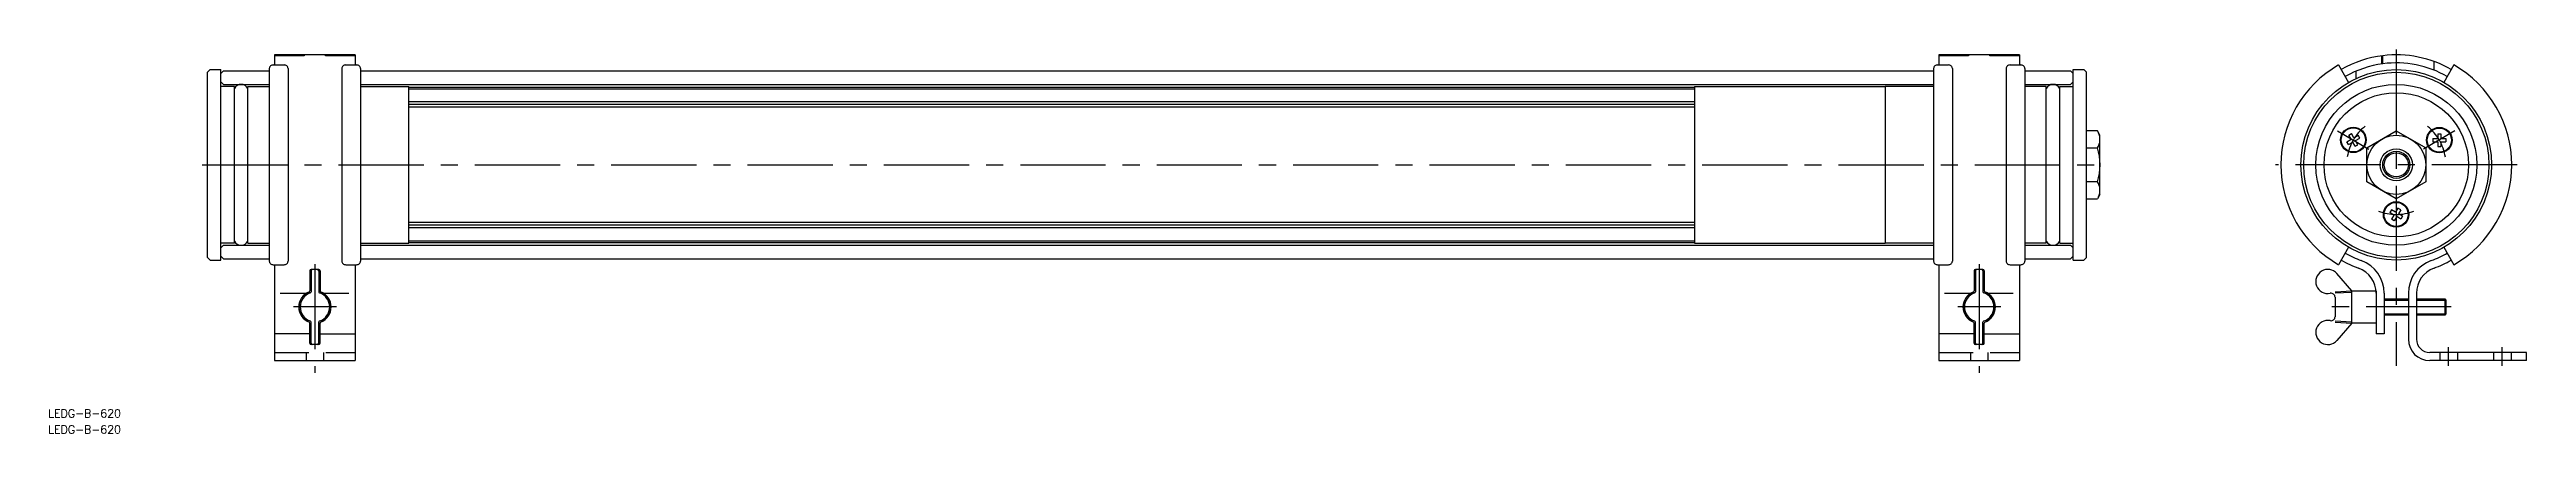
# Model space of a CAD drawing. Extents: x 1 to 923, y 0 to 143.
import ezdxf

# ---------------------------------------------------------------- set-up
doc = ezdxf.new("R2010")
doc.units = 0
doc.linetypes.add('CENTER', pattern=[50.8, 31.75, -6.35, 6.35, -6.35])
doc.linetypes.add('DASHED', pattern=[19.05, 12.7, -6.35])
doc.layers.get('0').update_dxf_attribs({"linetype": 'CONTINUOUS'})
doc.layers.add('CENTER', color=1, linetype='CENTER')
doc.styles.get("Standard").update_dxf_attribs({"font": 'txt.shx', "height": 3, "bigfont": 'bigfont.shx'})

# ---------------------------------------------------------------- blocks, each defined once
blk = doc.blocks.new('*U8')
at = {"color": 7, "linetype": 'CONTINUOUS'}
blk.add_text('LEDG-B-620', height=3, dxfattribs=at).set_placement((0, 6))
blk = doc.blocks.new('*U9')
at = {"color": 7, "linetype": 'CONTINUOUS'}
blk.add_text('LEDG-B-620', height=3, dxfattribs=at).set_placement((0, 0))

msp = doc.modelspace()

# ---------------------------------------------------------------- linework, layer by layer
at = {"color": 7, "linetype": 'CONTINUOUS'}
for p, q in [((84.38, 141.17), (84.38, 137.41)), ((114.38, 141.17), (84.38, 141.17)), ((95.38, 140.8), (84.38, 140.8)), ((95.38, 141.17), (95.38, 140.8)), ((103.38, 140.8), (103.38, 141.17)), ((114.38, 140.8), (103.38, 140.8)), ((114.38, 141.17), (114.38, 137.41)), ((704.38, 141.17), (704.38, 137.41)), ((734.38, 141.17), (704.38, 141.17)), ((715.38, 140.8), (704.38, 140.8)), ((715.38, 141.17), (715.38, 140.8)), ((723.38, 140.8), (723.38, 141.17)), ((734.38, 140.8), (723.38, 140.8)), ((734.38, 141.17), (734.38, 137.41)), ((869.26, 140.8), (869.26, 137.77)), ((869.76, 137.84), (869.76, 140.86)), ((888.76, 138.71), (888.76, 135.5)), ((60.38, 135.67), (59.38, 134.67)), ((59.38, 65.67), (59.38, 134.67)), ((60.38, 135.67), (64.38, 135.67)), ((64.38, 64.67), (64.38, 135.67)), ((65.38, 135.17), (64.38, 134.17)), ((64.38, 131.17), (65.38, 130.17)), ((69.38, 129.42), (64.38, 129.42)), ((65.38, 135.17), (82.38, 135.17)), ((65.38, 130.17), (82.38, 130.17)), ((69.38, 70.92), (69.38, 129.42)), ((74.38, 70.92), (74.38, 129.42)), ((74.38, 129.42), (82.38, 129.42)), ((82.38, 136.11), (82.38, 64.23)), ((83.88, 137.41), (87.88, 137.41)), ((89.38, 136.11), (89.38, 64.23)), ((109.38, 136.11), (109.38, 64.23)), ((110.88, 137.41), (114.88, 137.41)), ((116.38, 136.11), (116.38, 64.23)), ((116.38, 135.17), (702.38, 135.17)), ((116.38, 130.17), (702.38, 130.17)), ((116.38, 129.42), (134.38, 129.42)), ((134.38, 70.92), (134.38, 129.42)), ((613.38, 129.42), (684.38, 129.42)), ((613.38, 129.42), (613.38, 70.92)), ((684.38, 129.42), (684.38, 70.92)), ((702.38, 129.42), (684.38, 129.42)), ((684.38, 129.42), (684.38, 70.92)), ((702.38, 136.11), (702.38, 64.23)), ((703.88, 137.41), (707.88, 137.41)), ((709.38, 136.11), (709.38, 64.23)), ((729.38, 136.11), (729.38, 64.23)), ((730.88, 137.41), (734.88, 137.41)), ((736.38, 136.11), (736.38, 64.23)), ((736.38, 135.17), (753.38, 135.17)), ((736.38, 130.17), (753.38, 130.17)), ((744.38, 129.42), (736.38, 129.42)), ((744.38, 70.92), (744.38, 129.42)), ((749.38, 70.92), (749.38, 129.42)), ((749.38, 129.42), (754.38, 129.42)), ((753.38, 135.17), (754.38, 134.17)), ((754.38, 131.17), (753.38, 130.17)), ((754.38, 64.67), (754.38, 135.67)), ((754.38, 135.67), (758.38, 135.67)), ((758.38, 135.67), (759.38, 134.67)), ((759.38, 65.67), (759.38, 134.67)), ((853.26, 137.41), (857.01, 130.91)), ((859.76, 132.35), (859.76, 135.08)), ((896.26, 137.41), (892.51, 130.91)), ((134.38, 129.14), (613.38, 129.14)), ((134.38, 128.54), (613.38, 128.54)), ((613.38, 123.67), (134.38, 123.67)), ((613.38, 122.65), (134.38, 122.65)), ((613.38, 121.65), (134.38, 121.65)), ((684.38, 121.65), (684.38, 78.69)), ((763.4, 112.87), (759.38, 112.87)), ((764.38, 111.17), (763.4, 112.87)), ((764.38, 89.17), (764.38, 111.17)), ((857.04, 111.24), (858.08, 111.84)), ((857.94, 109.68), (857.04, 111.24)), ((858.98, 110.28), (858.08, 111.84)), ((858.98, 110.28), (860.54, 111.18)), ((861.14, 110.14), (860.54, 111.18)), ((863.76, 106.52), (874.76, 112.87)), ((874.76, 112.87), (885.76, 106.52)), ((890.2, 111.78), (891.4, 111.78)), ((890.2, 111.78), (890.2, 109.98)), ((891.4, 111.78), (891.4, 109.98)), ((759.38, 106.52), (763.4, 106.52)), ((856.38, 108.78), (857.94, 109.68)), ((856.98, 107.74), (856.38, 108.78)), ((856.98, 107.74), (858.54, 108.64)), ((859.44, 107.08), (858.54, 108.64)), ((859.44, 107.08), (860.48, 107.68)), ((859.58, 109.24), (861.14, 110.14)), ((860.48, 107.68), (859.58, 109.24)), ((863.76, 93.82), (863.76, 106.52)), ((885.76, 106.52), (885.76, 93.82)), ((888.4, 109.98), (888.4, 108.78)), ((888.4, 109.98), (890.2, 109.98)), ((888.4, 108.78), (890.2, 108.78)), ((890.2, 108.78), (890.2, 106.98)), ((890.2, 106.98), (891.4, 106.98)), ((891.4, 109.98), (893.2, 109.98)), ((891.4, 108.78), (893.2, 108.78)), ((891.4, 108.78), (891.4, 106.98)), ((893.2, 109.98), (893.2, 108.78)), ((763.4, 93.82), (759.38, 93.82)), ((874.76, 87.47), (863.76, 93.82)), ((885.76, 93.82), (874.76, 87.47)), ((759.38, 87.47), (763.4, 87.47)), ((764.38, 89.17), (763.4, 87.47)), ((872.93, 83.39), (872.33, 82.35)), ((874.49, 82.49), (872.93, 83.39)), ((875.39, 84.05), (874.49, 82.49)), ((876.43, 83.45), (875.39, 84.05)), ((876.43, 83.45), (875.53, 81.89)), ((613.38, 78.69), (134.38, 78.69)), ((613.38, 77.69), (134.38, 77.69)), ((613.38, 76.67), (134.38, 76.67)), ((873.89, 81.45), (872.33, 82.35)), ((873.89, 81.45), (872.99, 79.89)), ((874.03, 79.29), (872.99, 79.89)), ((874.93, 80.85), (874.03, 79.29)), ((876.49, 79.95), (874.93, 80.85)), ((877.09, 80.99), (875.53, 81.89)), ((877.09, 80.99), (876.49, 79.95)), ((60.38, 64.67), (59.38, 65.67)), ((60.38, 64.67), (64.38, 64.67)), ((69.38, 70.92), (64.38, 70.92)), ((65.38, 70.17), (64.38, 69.17)), ((65.38, 65.17), (64.38, 66.17)), ((65.38, 70.17), (82.38, 70.17)), ((65.38, 65.17), (82.38, 65.17)), ((74.38, 70.92), (82.38, 70.92)), ((116.38, 70.92), (134.38, 70.92)), ((116.38, 70.17), (702.38, 70.17)), ((116.38, 65.17), (702.38, 65.17)), ((134.38, 71.8), (613.38, 71.8)), ((134.38, 71.2), (613.38, 71.2)), ((613.38, 70.92), (684.38, 70.92)), ((702.38, 70.92), (684.38, 70.92)), ((744.38, 70.92), (736.38, 70.92)), ((736.38, 70.17), (753.38, 70.17)), ((736.38, 65.17), (753.38, 65.17)), ((749.38, 70.92), (754.38, 70.92)), ((753.38, 70.17), (754.38, 69.17)), ((753.38, 65.17), (754.38, 66.17)), ((754.38, 64.67), (758.38, 64.67)), ((758.38, 64.67), (759.38, 65.67)), ((857.01, 69.43), (853.26, 62.93)), ((892.51, 69.43), (896.26, 62.93)), ((83.88, 62.93), (87.88, 62.93)), ((84.38, 62.93), (84.38, 27.17)), ((97.48, 60.67), (97.48, 53.21)), ((100.78, 61.17), (97.98, 61.17)), ((97.98, 60.67), (97.98, 52.86)), ((100.78, 60.67), (100.78, 52.86)), ((101.28, 60.67), (101.28, 53.21)), ((110.88, 62.93), (114.88, 62.93)), ((114.38, 62.93), (114.38, 27.17)), ((703.88, 62.93), (707.88, 62.93)), ((704.38, 62.93), (704.38, 27.17)), ((717.48, 60.67), (717.48, 53.21)), ((720.78, 61.17), (717.98, 61.17)), ((720.78, 61.17), (717.98, 61.17)), ((717.98, 60.67), (717.98, 52.86)), ((720.78, 60.67), (720.78, 52.86)), ((721.28, 60.67), (721.28, 53.21)), ((730.88, 62.93), (734.88, 62.93)), ((734.38, 62.93), (734.38, 27.17)), ((858.26, 53.21), (852.65, 59.63)), ((86.43, 52.27), (96.14, 52.27)), ((102.63, 52.27), (112.05, 52.27)), ((706.43, 52.27), (716.14, 52.27)), ((722.63, 52.27), (732.05, 52.27)), ((851.96, 52.86), (858.26, 53.21)), ((851.96, 52.39), (858.26, 52.75)), ((851.96, 50.79), (851.96, 43.55)), ((858.26, 41.13), (858.26, 53.21)), ((858.26, 53.17), (867.26, 53.17)), ((867.26, 53.17), (867.26, 41.17)), ((867.26, 52.27), (867.26, 37.17)), ((870.26, 52.27), (870.26, 37.17)), ((870.26, 50.17), (879.26, 50.17)), ((879.26, 52.27), (879.26, 35.17)), ((882.26, 52.27), (882.26, 35.17)), ((882.26, 50.17), (892.85, 50.17)), ((892.85, 50.17), (893.26, 49.76)), ((892.85, 50.17), (892.85, 44.17)), ((893.26, 49.76), (893.26, 44.58)), ((97.48, 37.17), (84.38, 37.17)), ((97.48, 33.67), (97.48, 41.13)), ((97.98, 33.67), (97.98, 41.48)), ((100.78, 33.67), (100.78, 41.48)), ((101.28, 33.67), (101.28, 41.13)), ((101.28, 37.17), (114.38, 37.17)), ((717.48, 37.17), (704.38, 37.17)), ((717.48, 33.67), (717.48, 41.13)), ((717.98, 33.67), (717.98, 41.48)), ((720.78, 33.67), (720.78, 41.48)), ((721.28, 33.67), (721.28, 41.13)), ((721.28, 37.17), (734.38, 37.17)), ((851.96, 41.95), (858.26, 41.59)), ((851.96, 41.48), (858.26, 41.13)), ((858.26, 41.13), (852.65, 34.71)), ((867.26, 41.17), (858.26, 41.17)), ((870.26, 37.17), (867.26, 37.17)), ((879.26, 44.17), (870.26, 44.17)), ((892.85, 44.17), (882.26, 44.17)), ((893.26, 44.58), (892.85, 44.17)), ((100.78, 33.17), (97.98, 33.17)), ((720.78, 33.17), (717.98, 33.17)), ((923.26, 30.17), (887.26, 30.17)), ((923.26, 27.17), (923.26, 30.17)), ((84.38, 27.17), (114.38, 27.17)), ((704.38, 27.17), (734.38, 27.17)), ((923.26, 27.17), (887.26, 27.17))]:
    msp.add_line(p, q, dxfattribs=at)
at = {"color": 3, "linetype": 'CONTINUOUS'}
for p, q in [((870.26, 49.76), (879.26, 49.76)), ((882.26, 49.76), (893.26, 49.76)), ((870.26, 44.58), (879.26, 44.58)), ((882.26, 44.58), (893.26, 44.58))]:
    msp.add_line(p, q, dxfattribs=at)
at = {"color": 3, "linetype": 'DASHED'}
for p, q in [((84.38, 30.17), (114.38, 30.17)), ((96.13, 30.17), (96.13, 27.17)), ((102.63, 30.17), (102.63, 27.17)), ((704.38, 30.17), (734.38, 30.17)), ((716.13, 30.17), (716.13, 27.17)), ((722.63, 30.17), (722.63, 27.17)), ((891.01, 30.17), (891.01, 27.17)), ((897.51, 30.17), (897.51, 27.17)), ((911.01, 30.17), (911.01, 27.17)), ((917.51, 30.17), (917.51, 27.17))]:
    msp.add_line(p, q, dxfattribs=at)
at = {"color": 7, "linetype": 'CONTINUOUS'}
for centre, radius in [((874.76, 100.17), 35.5), ((874.76, 100.17), 34.5), ((874.76, 100.17), 30), ((874.76, 100.17), 26.9), ((858.76, 109.46), 4.75), ((858.76, 109.46), 4.5), ((874.76, 100.17), 11), ((890.8, 109.38), 4.75), ((890.8, 109.38), 4.5), ((874.76, 100.17), 6), ((874.76, 100.17), 4.5), ((874.71, 81.67), 4.75), ((874.71, 81.67), 4.5)]:
    msp.add_circle(centre, radius, dxfattribs=at)
at = {"color": 3, "linetype": 'CONTINUOUS'}
msp.add_circle((874.76, 100.17), 5.05, dxfattribs=at)
at = {"color": 7, "linetype": 'CONTINUOUS'}
for centre, radius, start, end in [((92.34, 140.4), 0.562, 108.6587, 134.08231), ((93.04, 138.49), 2.59, 94.75943, 109.68071), ((94.92, 120.16), 21.01, 88.72002, 95.72295), ((103.85, 120.16), 21.01, 84.27705, 91.27998), ((105.73, 138.49), 2.59, 70.31929, 85.24057), ((106.43, 140.4), 0.562, 45.91769, 71.3413), ((712.34, 140.4), 0.562, 108.6587, 134.08231), ((713.04, 138.49), 2.59, 94.75943, 109.68071), ((714.92, 120.16), 21.01, 88.72002, 95.72295), ((723.85, 120.16), 21.01, 84.27705, 91.27998), ((725.73, 138.49), 2.59, 70.31929, 85.24057), ((726.43, 140.4), 0.562, 45.91769, 71.3413), ((874.76, 100.17), 41, 97.00473, 120), ((874.76, 100.17), 41, 60, 97.00473), ((71.88, 127.32), 2.85, 28.69441, 151.30559), ((83.54, 136.11), 1.15, 153.37884, 179.85983), ((83.69, 136.03), 1.32, 128.55613, 153.19201), ((83.83, 135.85), 1.55, 108.86543, 128.6406), ((83.88, 135.7), 1.71, 89.94222, 108.95796), ((87.89, 135.7), 1.71, 71.04204, 90.05778), ((87.94, 135.85), 1.55, 51.3594, 71.13457), ((88.08, 136.03), 1.32, 26.80799, 51.44387), ((88.23, 136.11), 1.15, 0.14017, 26.62116), ((110.54, 136.11), 1.15, 153.37884, 179.85983), ((110.69, 136.03), 1.32, 128.55613, 153.19201), ((110.83, 135.85), 1.55, 108.86543, 128.6406), ((110.88, 135.7), 1.71, 89.94222, 108.95796), ((114.89, 135.7), 1.71, 71.04204, 90.05778), ((114.94, 135.85), 1.55, 51.3594, 71.13457), ((115.08, 136.03), 1.32, 26.80799, 51.44387), ((115.23, 136.11), 1.15, 0.14017, 26.62116), ((703.54, 136.11), 1.15, 153.37884, 179.85983), ((703.69, 136.03), 1.32, 128.55613, 153.19201), ((703.83, 135.85), 1.55, 108.86543, 128.6406), ((703.88, 135.7), 1.71, 89.94222, 108.95796), ((707.89, 135.7), 1.71, 71.04204, 90.05778), ((707.94, 135.85), 1.55, 51.3594, 71.13457), ((708.08, 136.03), 1.32, 26.80799, 51.44387), ((708.23, 136.11), 1.15, 0.14017, 26.62116), ((730.54, 136.11), 1.15, 153.37884, 179.85983), ((730.69, 136.03), 1.32, 128.55613, 153.19201), ((730.83, 135.85), 1.55, 108.86543, 128.6406), ((730.88, 135.7), 1.71, 89.94222, 108.95796), ((734.89, 135.7), 1.71, 71.04204, 90.05778), ((734.94, 135.85), 1.55, 51.3594, 71.13457), ((735.08, 136.03), 1.32, 26.80799, 51.44387), ((735.23, 136.11), 1.15, 0.14017, 26.62116), ((746.88, 127.32), 2.85, 28.69441, 151.30559), ((874.76, 100.17), 43, 120, 240), ((874.76, 100.17), 38, 97.56084, 120), ((874.76, 100.17), 38, 60, 97.56084), ((874.76, 100.17), 43, 300, 60), ((758.76, 109.7), 5.62, 325.61575, 25.61575), ((743.37, 100.17), 21.02, 342.41205, 17.58795), ((758.76, 90.64), 5.62, 334.38425, 34.38425), ((71.88, 73.02), 2.85, 208.69441, 331.30559), ((746.88, 73.02), 2.85, 208.69441, 331.30559), ((874.76, 100.17), 41, 240, 249.93187), ((874.76, 100.17), 38, 240, 249.93187), ((874.76, 100.17), 38, 290.06813, 300), ((874.76, 100.17), 41, 290.06813, 300), ((83.54, 64.23), 1.15, 180.14017, 206.62116), ((83.69, 64.31), 1.32, 206.80799, 231.44387), ((83.83, 64.49), 1.55, 231.3594, 251.13457), ((83.88, 64.64), 1.71, 251.04204, 270.05778), ((87.89, 64.64), 1.71, 269.94222, 288.95796), ((87.94, 64.49), 1.55, 288.86543, 308.6406), ((88.08, 64.31), 1.32, 308.55613, 333.19201), ((88.23, 64.23), 1.15, 333.37884, 359.85983), ((97.98, 60.67), 0.5, 90, 180), ((98.48, 60.67), 0.5, 90, 180), ((100.28, 60.67), 0.5, 0, 90), ((100.78, 60.67), 0.5, 0, 90), ((110.54, 64.23), 1.15, 180.14017, 206.62116), ((110.69, 64.31), 1.32, 206.80799, 231.44387), ((110.83, 64.49), 1.55, 231.3594, 251.13457), ((110.88, 64.64), 1.71, 251.04204, 270.05778), ((114.89, 64.64), 1.71, 269.94222, 288.95796), ((114.94, 64.49), 1.55, 288.86543, 308.6406), ((115.08, 64.31), 1.32, 308.55613, 333.19201), ((115.23, 64.23), 1.15, 333.37884, 359.85983), ((703.54, 64.23), 1.15, 180.14017, 206.62116), ((703.69, 64.31), 1.32, 206.80799, 231.44387), ((703.83, 64.49), 1.55, 231.3594, 251.13457), ((703.88, 64.64), 1.71, 251.04204, 270.05778), ((707.89, 64.64), 1.71, 269.94222, 288.95796), ((707.94, 64.49), 1.55, 288.86543, 308.6406), ((708.08, 64.31), 1.32, 308.55613, 333.19201), ((708.23, 64.23), 1.15, 333.37884, 359.85983), ((717.98, 60.67), 0.5, 90, 180), ((717.98, 60.67), 0.5, 90, 180), ((718.48, 60.67), 0.5, 90, 180), ((718.48, 60.67), 0.5, 90, 180), ((720.28, 60.67), 0.5, 0, 90), ((720.28, 60.67), 0.5, 0, 90), ((720.78, 60.67), 0.5, 0, 90), ((720.78, 60.67), 0.5, 0, 90), ((730.54, 64.23), 1.15, 180.14017, 206.62116), ((730.69, 64.31), 1.32, 206.80799, 231.44387), ((730.83, 64.49), 1.55, 231.3594, 251.13457), ((730.88, 64.64), 1.71, 251.04204, 270.05778), ((734.89, 64.64), 1.71, 269.94222, 288.95796), ((734.94, 64.49), 1.55, 288.86543, 308.6406), ((735.08, 64.31), 1.32, 308.55613, 333.19201), ((735.23, 64.23), 1.15, 333.37884, 359.85983), ((849.26, 56.67), 4.5, 41.15383, 281.53696), ((857.26, 52.27), 10, 0, 69.93187), ((857.26, 52.27), 13, 0, 69.93187), ((892.26, 52.27), 13, 110.06813, 180), ((892.26, 52.27), 10, 110.06813, 180), ((99.38, 47.17), 6.04, 109.87621, 250.12379), ((99.38, 47.17), 6, 111.66818, 248.33182), ((99.38, 47.17), 5.5, 108.46146, 251.53854), ((96.98, 53.21), 0.5, 291.66818, 360), ((97.48, 52.86), 0.5, 288.46146, 0), ((101.28, 52.86), 0.5, 180, 251.53854), ((99.38, 47.17), 5.5, 288.46146, 71.53854), ((101.78, 53.21), 0.5, 180, 248.33182), ((99.38, 47.17), 6.04, 289.87621, 70.12379), ((99.38, 47.17), 6, 291.66818, 68.33182), ((719.38, 47.17), 6.04, 109.87621, 250.12379), ((719.38, 47.17), 6, 111.66818, 248.33182), ((719.38, 47.17), 5.5, 108.46146, 251.53854), ((716.98, 53.21), 0.5, 291.66818, 360), ((717.48, 52.86), 0.5, 288.46146, 0), ((721.28, 52.86), 0.5, 180, 251.53854), ((719.38, 47.17), 5.5, 288.46146, 71.53854), ((721.78, 53.21), 0.5, 180, 248.33182), ((719.38, 47.17), 6.04, 289.87621, 70.12379), ((719.38, 47.17), 6, 291.66818, 68.33182), ((850.46, 50.79), 1.5, 0, 101.53696), ((96.98, 41.13), 0.5, 0, 68.33182), ((97.48, 41.48), 0.5, 360, 71.53854), ((101.28, 41.48), 0.5, 108.46146, 180), ((101.78, 41.13), 0.5, 111.66818, 180), ((716.98, 41.13), 0.5, 0, 68.33182), ((717.48, 41.48), 0.5, 360, 71.53854), ((721.28, 41.48), 0.5, 108.46146, 180), ((721.78, 41.13), 0.5, 111.66818, 180), ((849.26, 37.67), 4.5, 78.46304, 318.84617), ((850.46, 43.55), 1.5, 258.46304, 0), ((97.98, 33.67), 0.5, 180, 270), ((98.48, 33.67), 0.5, 180, 270), ((100.28, 33.67), 0.5, 270, 0), ((100.78, 33.67), 0.5, 270, 0), ((717.98, 33.67), 0.5, 180, 270), ((718.48, 33.67), 0.5, 180, 270), ((720.28, 33.67), 0.5, 270, 0), ((720.78, 33.67), 0.5, 270, 0), ((887.26, 35.17), 8, 180, 270), ((887.26, 35.17), 5, 180, 270)]:
    msp.add_arc(centre, radius, start, end, dxfattribs=at)
at = {"layer": 'CENTER', "color": 1, "linetype": 'CENTER'}
for p, q in [((874.76, 143.17), (874.76, 25.17)), ((852.89, 112.79), (864.58, 106.04)), ((896.62, 112.79), (884.93, 106.04)), ((57.38, 100.17), (766.38, 100.17)), ((919.76, 100.17), (829.76, 100.17)), ((99.38, 63.17), (99.38, 22.6)), ((719.38, 63.17), (719.38, 22.6)), ((107.38, 47.17), (91.38, 47.17)), ((727.38, 47.17), (711.38, 47.17)), ((895.26, 47.17), (849.96, 47.17)), ((894.26, 25.17), (894.26, 32.17)), ((914.26, 25.17), (914.26, 32.17))]:
    msp.add_line(p, q, dxfattribs=at)
for start, end in [(128.91233, 170.8042), (8.91233, 50.8042), (248.91233, 290.8042)]:
    msp.add_arc((874.76, 100.17), 18.5, start, end, dxfattribs=at)

# ---------------------------------------------------------------- block references
at = {"color": 7, "linetype": 'CONTINUOUS'}
for name in ['*U8', '*U9']:
    msp.add_blockref(name, (0, 0), dxfattribs=at)

doc.saveas('drawing.dxf')
